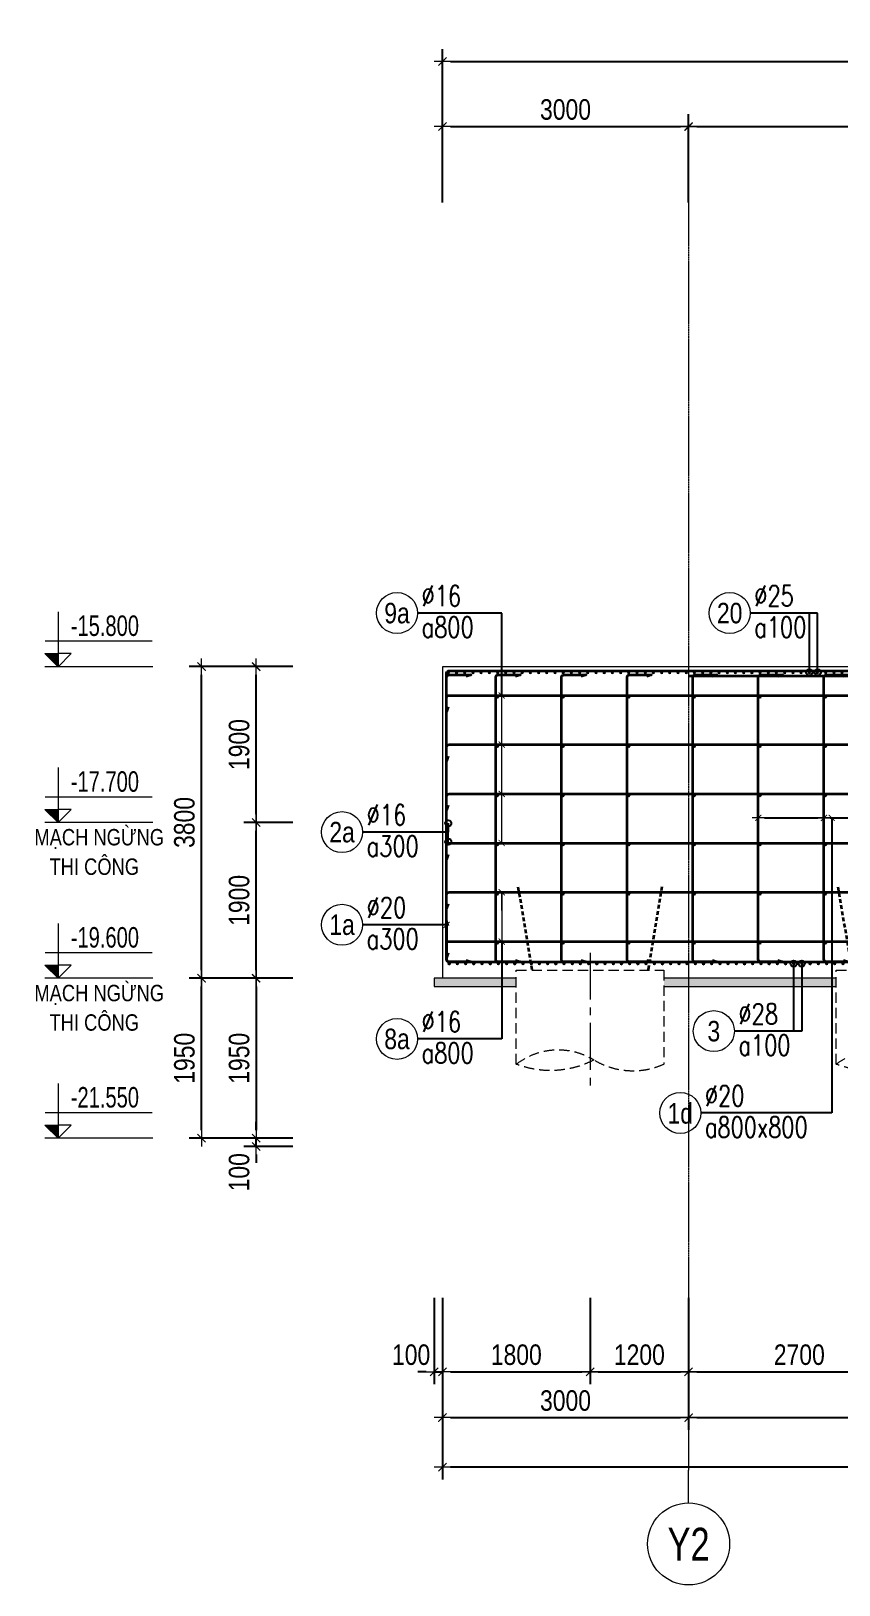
# Model space of a CAD drawing. Header units: millimetres. Extents: x -134772 to 596971, y -129535 to 35703.
# Drawn here: x 265133 to 274981, y -99718 to -80771 of the extents above; entities that cross this region are included whole.
import ezdxf
from ezdxf.enums import TextEntityAlignment as Align

# ---------------------------------------------------------------- set-up
doc = ezdxf.new("R2010")
doc.units = ezdxf.units.MM
doc.header["$MEASUREMENT"] = 0
for name, pattern in [('CENTER2', [28.575, 19.05, -3.175, 3.175, -3.175]), ('HIDDEN', [0.375, 0.25, -0.125]), ('POD_Grid$0$CENTER2', [1.125, 0.75, -0.125, 0.125, -0.125])]:
    doc.linetypes.add(name, pattern=pattern)
doc.layers.get('Defpoints').update_dxf_attribs({"color": 252})
for name, color, linetype, lineweight in [('KC-TRUC', 5, 'CENTER2', 18), ('NDC_S_AXIS', 5, 'CENTER2', 15), ('NDC_S_CONTINUOUS', 3, 'Continuous', 20), ('NDC_S_DIM', 1, 'Continuous', 9), ('NDC_S_HATCH MATERIAL', 8, 'Continuous', 13), ('NDC_S_LEADER', 1, 'Continuous', 9), ('NDC_S_REBAR', 4, 'Continuous', 35), ('NDC_S_VN TEXT', 7, 'Continuous', 9), ('POD_Grid$0$NDC_S_AXIS', 5, 'POD_Grid$0$CENTER2', 13), ('POD_Grid$0$NDC_S_SYMBOL', 1, 'Continuous', 15), ('POD_Grid$0$NDC_S_TEXT SYMBOL', 7, 'Continuous', 20)]:
    doc.layers.add(name, color=color, linetype=linetype, lineweight=lineweight)
doc.styles.add('ARIAL', font='arial.ttf', dxfattribs={"width": 0.8})
doc.styles.add('NDC_ARIAL', font='arial.ttf', dxfattribs={"width": 0.8})
doc.styles.add('NDC_DIM', font='', dxfattribs={"width": 0.75})
doc.styles.add('NDC_ROMANS', font='romans.shx', dxfattribs={"width": 0.8})
doc.styles.add('POD_Grid$0$NDC_ANNO', font='', dxfattribs={"width": 0.8})
doc.styles.get('NDC_DIM').set_extended_font_data('Dotum')
doc.styles.get('POD_Grid$0$NDC_ANNO').set_extended_font_data('Dotum')
doc.dimstyles.new('NDC_1-100', dxfattribs={"dimscale": 100, "dimtxt": 2.5, "dimasz": 1, "dimexe": 1.5, "dimexo": 0, "dimgap": 0.8, "dimtad": 1, "dimdec": 0, "dimdsep": 46, "dimtxsty": 'NDC_ARIAL', "dimblk": 'DIMMARK', "dimcen": 49999.938995, "dimdle": 1.5, "dimclrd": 1, "dimclre": 1, "dimclrt": 3, "dimadec": 0, "dimazin": 0, "dimtfac": 1, "dimtdec": 0, "dimtix": 1, "dimtmove": 2, "dimatfit": 3, "dimfxl": 1, "dimarcsym": 0})
doc.dimstyles.new('NDC_1-50', dxfattribs={"dimscale": 50, "dimtxt": 2.5, "dimasz": 1, "dimexe": 1.5, "dimexo": 0, "dimgap": 0.8, "dimtad": 1, "dimdec": 0, "dimdsep": 46, "dimtxsty": 'NDC_ARIAL', "dimblk": 'DIMMARK', "dimcen": 49999.938995, "dimdle": 1.5, "dimclrd": 1, "dimclre": 1, "dimclrt": 3, "dimadec": 0, "dimazin": 0, "dimtfac": 1, "dimtdec": 0, "dimtix": 1, "dimtmove": 2, "dimatfit": 3, "dimfxl": 1, "dimarcsym": 0})

# ---------------------------------------------------------------- blocks, each defined once
blk = doc.blocks.new('*U985')
at = {"layer": 'KC-TRUC', "ltscale": 30}
blk.add_line((0, 311), (0, -1385), dxfattribs=at)
at = {"layer": 'NDC_S_HATCH MATERIAL', "color": 2, "linetype": 'HIDDEN', "ltscale": 500}
blk.add_lwpolyline([(900, -1049), (900, 98), (-900, 98), (-900, -1049)], dxfattribs=at)
for centre, major_axis, start_param, end_param in [((390, -1697), (-583, 583), -1.452433, -0.227584), ((-521, -233), (-636, 636), 1.921341, 2.912184), ((484, 22), (812, 812), 3.446929, 4.297833)]:
    blk.add_ellipse(centre, major_axis=major_axis, ratio=1, start_param=start_param, end_param=end_param, dxfattribs=at)
at = {"layer": 'NDC_S_REBAR', "linetype": 'HIDDEN', "ltscale": 200}
for p, q in [((-876, 1115), (-707, 100)), ((707, 100), (876, 1115))]:
    blk.add_line(p, q, dxfattribs=at)
blk = doc.blocks.new('*U979')
at = {"layer": 'KC-TRUC', "ltscale": 30}
blk.add_line((0, 311), (0, -1385), dxfattribs=at)
at = {"layer": 'NDC_S_HATCH MATERIAL', "color": 2, "linetype": 'HIDDEN', "ltscale": 500}
blk.add_lwpolyline([(900, -1049), (900, 98), (-900, 98), (-900, -1049)], dxfattribs=at)
for centre, major_axis, start_param, end_param in [((390, -1697), (-583, 583), -1.452433, -0.227584), ((-521, -233), (-636, 636), 1.921341, 2.912184), ((484, 22), (812, 812), 3.446929, 4.297833)]:
    blk.add_ellipse(centre, major_axis=major_axis, ratio=1, start_param=start_param, end_param=end_param, dxfattribs=at)
at = {"layer": 'NDC_S_REBAR', "linetype": 'HIDDEN', "ltscale": 200}
for p, q in [((-876, 1115), (-707, 100)), ((707, 100), (876, 1115))]:
    blk.add_line(p, q, dxfattribs=at)
blk = doc.blocks.new('*U51')
at = {"layer": 'POD_Grid$0$NDC_S_SYMBOL'}
blk.add_line((0, 5), (0, 9), dxfattribs=at)
blk.add_circle((0, 0), 5, dxfattribs=at)
at = {"layer": 'POD_Grid$0$NDC_S_TEXT SYMBOL', "color": 7, "style": 'POD_Grid$0$NDC_ANNO', "width": 0.8}
blk.add_attdef('GRID', text='', height=4, dxfattribs=at).set_placement((0, 0), align=Align.MIDDLE)
blk = doc.blocks.new('DIMMARK')
at = {"layer": 'NDC_S_DIM', "color": 1}
blk.add_line((-1.5, 0), (1, 0), dxfattribs=at)
at = {"layer": 'NDC_S_DIM', "color": 2, "const_width": 0.15}
blk.add_lwpolyline([(-0.5, -0.5), (0.5, 0.5)], dxfattribs=at)
blk = doc.blocks.new('*D1204')
at = {"layer": 'Defpoints', "color": 0, "transparency": 16777216}
for p in [(270048, -96219), (270148, -96219), (270148, -97119)]:
    blk.add_point(p, dxfattribs=at)
at = {"layer": 'NDC_S_DIM', "color": 1, "lineweight": -2, "transparency": 16777216}
for p, q in [((270048, -96219), (270048, -97269)), ((270148, -96219), (270148, -97269)), ((269948, -97119), (269848, -97119)), ((270048, -97119), (270148, -97119)), ((270248, -97119), (270348, -97119))]:
    blk.add_line(p, q, dxfattribs=at)
at = {"layer": 'NDC_S_DIM', "color": 1, "lineweight": -2, "transparency": 16777216, "xscale": 100, "yscale": 100, "zscale": 100}
blk.add_blockref('DIMMARK', (270048, -97119), dxfattribs=at)
at = {"layer": 'NDC_S_DIM', "color": 1, "lineweight": -2, "transparency": 16777216, "xscale": 100, "yscale": 100, "zscale": 100, "rotation": 180}
blk.add_blockref('DIMMARK', (270148, -97119), dxfattribs=at)
at = {"layer": 'NDC_S_DIM', "color": 3, "transparency": 16777216, "insert": (269766, -96912), "char_height": 250, "attachment_point": 5, "style": 'NDC_ARIAL'}
blk.add_mtext('100', dxfattribs=at)
blk = doc.blocks.new('*D1205')
at = {"layer": 'Defpoints', "color": 0, "transparency": 16777216}
for p in [(271948, -96219), (273148, -96219), (273148, -97119)]:
    blk.add_point(p, dxfattribs=at)
at = {"layer": 'NDC_S_DIM', "color": 1, "lineweight": -2, "transparency": 16777216}
for p, q in [((271948, -96219), (271948, -97269)), ((273148, -96219), (273148, -97269)), ((272048, -97119), (273048, -97119))]:
    blk.add_line(p, q, dxfattribs=at)
at = {"layer": 'NDC_S_DIM', "color": 1, "lineweight": -2, "transparency": 16777216, "xscale": 100, "yscale": 100, "zscale": 100, "rotation": 180}
blk.add_blockref('DIMMARK', (271948, -97119), dxfattribs=at)
at = {"layer": 'NDC_S_DIM', "color": 1, "lineweight": -2, "transparency": 16777216, "xscale": 100, "yscale": 100, "zscale": 100}
blk.add_blockref('DIMMARK', (273148, -97119), dxfattribs=at)
at = {"layer": 'NDC_S_DIM', "color": 3, "transparency": 16777216, "insert": (272548, -96912), "char_height": 250, "attachment_point": 5, "style": 'NDC_ARIAL'}
blk.add_mtext('1200', dxfattribs=at)
blk = doc.blocks.new('*D1218')
at = {"layer": 'Defpoints', "color": 0, "transparency": 16777216}
for p in [(270148, -96219), (273148, -96219), (273148, -97678)]:
    blk.add_point(p, dxfattribs=at)
at = {"layer": 'NDC_S_DIM', "color": 1, "lineweight": -2, "transparency": 16777216}
for p, q in [((270148, -96219), (270148, -97828)), ((273148, -96219), (273148, -97828)), ((270248, -97678), (273048, -97678))]:
    blk.add_line(p, q, dxfattribs=at)
at = {"layer": 'NDC_S_DIM', "color": 1, "lineweight": -2, "transparency": 16777216, "xscale": 100, "yscale": 100, "zscale": 100, "rotation": 180}
blk.add_blockref('DIMMARK', (270148, -97678), dxfattribs=at)
at = {"layer": 'NDC_S_DIM', "color": 1, "lineweight": -2, "transparency": 16777216, "xscale": 100, "yscale": 100, "zscale": 100}
blk.add_blockref('DIMMARK', (273148, -97678), dxfattribs=at)
at = {"layer": 'NDC_S_DIM', "color": 3, "transparency": 16777216, "insert": (271648, -97471), "char_height": 250, "attachment_point": 5, "style": 'NDC_ARIAL'}
blk.add_mtext('3000', dxfattribs=at)
blk = doc.blocks.new('*D1219')
at = {"layer": 'Defpoints', "color": 0, "transparency": 16777216}
for p in [(273148, -96219), (283448, -96219), (283448, -97678)]:
    blk.add_point(p, dxfattribs=at)
at = {"layer": 'NDC_S_DIM', "color": 1, "lineweight": -2, "transparency": 16777216}
for p, q in [((273148, -96219), (273148, -97828)), ((283448, -96219), (283448, -97828)), ((273248, -97678), (283348, -97678))]:
    blk.add_line(p, q, dxfattribs=at)
at = {"layer": 'NDC_S_DIM', "color": 1, "lineweight": -2, "transparency": 16777216, "xscale": 100, "yscale": 100, "zscale": 100, "rotation": 180}
blk.add_blockref('DIMMARK', (273148, -97678), dxfattribs=at)
at = {"layer": 'NDC_S_DIM', "color": 1, "lineweight": -2, "transparency": 16777216, "xscale": 100, "yscale": 100, "zscale": 100}
blk.add_blockref('DIMMARK', (283448, -97678), dxfattribs=at)
at = {"layer": 'NDC_S_DIM', "color": 3, "transparency": 16777216, "insert": (278298, -97471), "char_height": 250, "attachment_point": 5, "style": 'NDC_ARIAL'}
blk.add_mtext('10300', dxfattribs=at)
blk = doc.blocks.new('*D1208')
at = {"layer": 'Defpoints', "color": 0, "transparency": 16777216}
for p in [(270148, -96219), (305548, -96219), (270148, -98281)]:
    blk.add_point(p, dxfattribs=at)
at = {"layer": 'NDC_S_DIM', "color": 1, "lineweight": -2, "transparency": 16777216}
for p, q in [((270148, -96219), (270148, -98431)), ((305548, -96219), (305548, -98431)), ((305448, -98281), (270248, -98281))]:
    blk.add_line(p, q, dxfattribs=at)
at = {"layer": 'NDC_S_DIM', "color": 1, "lineweight": -2, "transparency": 16777216, "xscale": 100, "yscale": 100, "zscale": 100, "rotation": 180}
blk.add_blockref('DIMMARK', (270148, -98281), dxfattribs=at)
at = {"layer": 'NDC_S_DIM', "color": 1, "lineweight": -2, "transparency": 16777216, "xscale": 100, "yscale": 100, "zscale": 100}
blk.add_blockref('DIMMARK', (305548, -98281), dxfattribs=at)
at = {"layer": 'NDC_S_DIM', "color": 3, "transparency": 16777216, "insert": (287848, -98073), "char_height": 250, "attachment_point": 5, "style": 'NDC_ARIAL'}
blk.add_mtext('35400', dxfattribs=at)
blk = doc.blocks.new('*D1227')
at = {"layer": 'Defpoints', "color": 0, "transparency": 16777216}
for p in [(273148, -81936), (270148, -82863), (273148, -82863)]:
    blk.add_point(p, dxfattribs=at)
at = {"layer": 'NDC_S_DIM', "color": 1, "lineweight": -2, "transparency": 16777216}
for p, q in [((270148, -82863), (270148, -81786)), ((273148, -82863), (273148, -81786)), ((270248, -81936), (273048, -81936))]:
    blk.add_line(p, q, dxfattribs=at)
at = {"layer": 'NDC_S_DIM', "color": 1, "lineweight": -2, "transparency": 16777216, "xscale": 100, "yscale": 100, "zscale": 100, "rotation": 180}
blk.add_blockref('DIMMARK', (270148, -81936), dxfattribs=at)
at = {"layer": 'NDC_S_DIM', "color": 1, "lineweight": -2, "transparency": 16777216, "xscale": 100, "yscale": 100, "zscale": 100}
blk.add_blockref('DIMMARK', (273148, -81936), dxfattribs=at)
at = {"layer": 'NDC_S_DIM', "color": 3, "transparency": 16777216, "insert": (271648, -81729), "char_height": 250, "attachment_point": 5, "style": 'NDC_ARIAL'}
blk.add_mtext('3000', dxfattribs=at)
blk = doc.blocks.new('*D1228')
at = {"layer": 'Defpoints', "color": 0, "transparency": 16777216}
for p in [(283348, -81936), (273148, -82863), (283348, -82863)]:
    blk.add_point(p, dxfattribs=at)
at = {"layer": 'NDC_S_DIM', "color": 1, "lineweight": -2, "transparency": 16777216}
for p, q in [((273148, -82863), (273148, -81786)), ((283348, -82863), (283348, -81786)), ((273248, -81936), (283248, -81936))]:
    blk.add_line(p, q, dxfattribs=at)
at = {"layer": 'NDC_S_DIM', "color": 1, "lineweight": -2, "transparency": 16777216, "xscale": 100, "yscale": 100, "zscale": 100, "rotation": 180}
blk.add_blockref('DIMMARK', (273148, -81936), dxfattribs=at)
at = {"layer": 'NDC_S_DIM', "color": 1, "lineweight": -2, "transparency": 16777216, "xscale": 100, "yscale": 100, "zscale": 100}
blk.add_blockref('DIMMARK', (283348, -81936), dxfattribs=at)
at = {"layer": 'NDC_S_DIM', "color": 3, "transparency": 16777216, "insert": (278248, -81729), "char_height": 250, "attachment_point": 5, "style": 'NDC_ARIAL'}
blk.add_mtext('10200', dxfattribs=at)
blk = doc.blocks.new('*D1226')
at = {"layer": 'Defpoints', "color": 0, "transparency": 16777216}
for p in [(305548, -81143), (270148, -82652), (305548, -82652)]:
    blk.add_point(p, dxfattribs=at)
at = {"layer": 'NDC_S_DIM', "color": 1, "lineweight": -2, "transparency": 16777216}
for p, q in [((270148, -82652), (270148, -80993)), ((305548, -82652), (305548, -80993)), ((270248, -81143), (305448, -81143))]:
    blk.add_line(p, q, dxfattribs=at)
at = {"layer": 'NDC_S_DIM', "color": 1, "lineweight": -2, "transparency": 16777216, "xscale": 100, "yscale": 100, "zscale": 100, "rotation": 180}
blk.add_blockref('DIMMARK', (270148, -81143), dxfattribs=at)
at = {"layer": 'NDC_S_DIM', "color": 1, "lineweight": -2, "transparency": 16777216, "xscale": 100, "yscale": 100, "zscale": 100}
blk.add_blockref('DIMMARK', (305548, -81143), dxfattribs=at)
at = {"layer": 'NDC_S_DIM', "color": 3, "transparency": 16777216, "insert": (287848, -80935), "char_height": 250, "attachment_point": 5, "style": 'NDC_ARIAL'}
blk.add_mtext('35400', dxfattribs=at)
blk = doc.blocks.new('*D1231')
at = {"layer": 'Defpoints', "color": 0, "transparency": 16777216}
for p in [(267877, -94271), (268324, -94271), (268324, -94371)]:
    blk.add_point(p, dxfattribs=at)
at = {"layer": 'NDC_S_DIM', "color": 1, "lineweight": -2, "transparency": 16777216}
for p, q in [((267877, -94171), (267877, -94071)), ((268324, -94271), (267727, -94271)), ((267877, -94371), (267877, -94271)), ((268324, -94371), (267727, -94371)), ((267877, -94471), (267877, -94571))]:
    blk.add_line(p, q, dxfattribs=at)
at = {"layer": 'NDC_S_DIM', "color": 1, "lineweight": -2, "transparency": 16777216, "xscale": 100, "yscale": 100, "zscale": 100}
for p, rotation in [((267877, -94271), 270), ((267877, -94371), 90)]:
    blk.add_blockref('DIMMARK', p, dxfattribs=dict(at, rotation=rotation))
at = {"layer": 'NDC_S_DIM', "color": 3, "transparency": 16777216, "insert": (267670, -94686), "char_height": 250, "attachment_point": 5, "rotation": 90, "style": 'NDC_ARIAL'}
blk.add_mtext('100', dxfattribs=at)
blk = doc.blocks.new('*D1232')
at = {"layer": 'Defpoints', "color": 0, "transparency": 16777216}
for p in [(267877, -90421), (268324, -90421), (268324, -92321)]:
    blk.add_point(p, dxfattribs=at)
at = {"layer": 'NDC_S_DIM', "color": 1, "lineweight": -2, "transparency": 16777216}
for p, q in [((268324, -90421), (267727, -90421)), ((267877, -92221), (267877, -90521)), ((268324, -92321), (267727, -92321))]:
    blk.add_line(p, q, dxfattribs=at)
at = {"layer": 'NDC_S_DIM', "color": 1, "lineweight": -2, "transparency": 16777216, "xscale": 100, "yscale": 100, "zscale": 100}
for p, rotation in [((267877, -90421), 90), ((267877, -92321), 270)]:
    blk.add_blockref('DIMMARK', p, dxfattribs=dict(at, rotation=rotation))
at = {"layer": 'NDC_S_DIM', "color": 3, "transparency": 16777216, "insert": (267670, -91371), "char_height": 250, "attachment_point": 5, "rotation": 90, "style": 'NDC_ARIAL'}
blk.add_mtext('1900', dxfattribs=at)
blk = doc.blocks.new('*D1233')
at = {"layer": 'Defpoints', "color": 0, "transparency": 16777216}
for p in [(267877, -88521), (268324, -88521), (268324, -90421)]:
    blk.add_point(p, dxfattribs=at)
at = {"layer": 'NDC_S_DIM', "color": 1, "lineweight": -2, "transparency": 16777216}
for p, q in [((268324, -88521), (267727, -88521)), ((267877, -90321), (267877, -88621)), ((268324, -90421), (267727, -90421))]:
    blk.add_line(p, q, dxfattribs=at)
at = {"layer": 'NDC_S_DIM', "color": 1, "lineweight": -2, "transparency": 16777216, "xscale": 100, "yscale": 100, "zscale": 100}
for p, rotation in [((267877, -88521), 90), ((267877, -90421), 270)]:
    blk.add_blockref('DIMMARK', p, dxfattribs=dict(at, rotation=rotation))
at = {"layer": 'NDC_S_DIM', "color": 3, "transparency": 16777216, "insert": (267670, -89471), "char_height": 250, "attachment_point": 5, "rotation": 90, "style": 'NDC_ARIAL'}
blk.add_mtext('1900', dxfattribs=at)
blk = doc.blocks.new('*D1234')
at = {"layer": 'Defpoints', "color": 0, "transparency": 16777216}
for p in [(267211, -88521), (267865, -88521), (267865, -92321)]:
    blk.add_point(p, dxfattribs=at)
at = {"layer": 'NDC_S_DIM', "color": 1, "lineweight": -2, "transparency": 16777216}
for p, q in [((267865, -88521), (267061, -88521)), ((267211, -92221), (267211, -88621)), ((267865, -92321), (267061, -92321))]:
    blk.add_line(p, q, dxfattribs=at)
at = {"layer": 'NDC_S_DIM', "color": 1, "lineweight": -2, "transparency": 16777216, "xscale": 100, "yscale": 100, "zscale": 100}
for p, rotation in [((267211, -88521), 90), ((267211, -92321), 270)]:
    blk.add_blockref('DIMMARK', p, dxfattribs=dict(at, rotation=rotation))
at = {"layer": 'NDC_S_DIM', "color": 3, "transparency": 16777216, "insert": (267003, -90421), "char_height": 250, "attachment_point": 5, "rotation": 90, "style": 'NDC_ARIAL'}
blk.add_mtext('3800', dxfattribs=at)
blk = doc.blocks.new('CD')
blk.add_hatch(color=2).paths.add_polyline_path([(0, 160), (-161, 160), (0, 0)])
at = {"ltscale": 50}
h = blk.add_hatch(dxfattribs=at)
h.set_pattern_fill('ANSI31', color=8, scale=140.625054, style=0)
h.set_pattern_definition([(45, (6e-10, 0), (-315.7, 315.7), [])])
h.paths.add_polyline_path([(0, 160), (0, 0), (161, 160)])
at = {"color": 8, "ltscale": 50}
for p, q in [((-159, 314), (1147, 314)), ((1156, 0), (-164, 0))]:
    blk.add_line(p, q, dxfattribs=at)
for points in [[(0, 669), (0, 0)], [(0, 0), (-161, 160), (0, 160)], [(0, 0), (161, 160), (0, 160)]]:
    blk.add_lwpolyline(points, dxfattribs=at)
at = {"color": 3, "style": 'NDC_ARIAL', "width": 0.7}
blk.add_attdef('COT', (154, 375), '', height=250, dxfattribs=at)
blk = doc.blocks.new('*D1238')
at = {"layer": 'Defpoints', "color": 0, "transparency": 16777216}
for p in [(267211, -92321), (268113, -92321), (268113, -94271)]:
    blk.add_point(p, dxfattribs=at)
at = {"layer": 'NDC_S_DIM', "color": 1, "lineweight": -2, "transparency": 16777216}
for p, q in [((268113, -92321), (267061, -92321)), ((267211, -94171), (267211, -92421)), ((268113, -94271), (267061, -94271))]:
    blk.add_line(p, q, dxfattribs=at)
at = {"layer": 'NDC_S_DIM', "color": 1, "lineweight": -2, "transparency": 16777216, "xscale": 100, "yscale": 100, "zscale": 100}
for p, rotation in [((267211, -92321), 90), ((267211, -94271), 270)]:
    blk.add_blockref('DIMMARK', p, dxfattribs=dict(at, rotation=rotation))
at = {"layer": 'NDC_S_DIM', "color": 3, "transparency": 16777216, "insert": (267003, -93296), "char_height": 250, "attachment_point": 5, "rotation": 90, "style": 'NDC_ARIAL'}
blk.add_mtext('1950', dxfattribs=at)
blk = doc.blocks.new('*D1239')
at = {"layer": 'Defpoints', "color": 0, "transparency": 16777216}
for p in [(268324, -92321), (267877, -94271), (268324, -94271)]:
    blk.add_point(p, dxfattribs=at)
at = {"layer": 'NDC_S_DIM', "color": 1, "lineweight": -2, "transparency": 16777216}
for p, q in [((268324, -92321), (267727, -92321)), ((267877, -92421), (267877, -94171)), ((268324, -94271), (267727, -94271))]:
    blk.add_line(p, q, dxfattribs=at)
at = {"layer": 'NDC_S_DIM', "color": 1, "lineweight": -2, "transparency": 16777216, "xscale": 100, "yscale": 100, "zscale": 100}
for p, rotation in [((267877, -92321), 90), ((267877, -94271), 270)]:
    blk.add_blockref('DIMMARK', p, dxfattribs=dict(at, rotation=rotation))
at = {"layer": 'NDC_S_DIM', "color": 3, "transparency": 16777216, "insert": (267670, -93296), "char_height": 250, "attachment_point": 5, "rotation": 90, "style": 'NDC_ARIAL'}
blk.add_mtext('1950', dxfattribs=at)
blk = doc.blocks.new('kata_block_THEP')
at = {"layer": 'NDC_S_REBAR', "color": 0}
for p, q in [((-0.5, 0), (0.5, 0)), ((-0.35, 0.35), (0.35, -0.35)), ((0.35, 0.35), (-0.35, -0.35)), ((0, 0.5), (0, -0.5))]:
    blk.add_line(p, q, dxfattribs=at)
at = {"layer": 'NDC_S_REBAR', "color": 0, "const_width": 0.0833}
blk.add_lwpolyline([(-0.5, 0, 1), (0.5, 0, 1), (-0.5, 0, 1)], format="xyb", dxfattribs=at)
blk = doc.blocks.new('*U1254')
at = {"layer": 'NDC_S_REBAR', "xscale": 25, "yscale": 25, "zscale": 25}
blk.add_blockref('kata_block_THEP', (0, 0), dxfattribs=at)
blk = doc.blocks.new('*U1255')
at = {"layer": 'NDC_S_CONTINUOUS', "color": 0, "linetype": 'ByBlock', "lineweight": -2, "transparency": 16777216}
for p in [(0, 0), (100, 0), (200, 0), (300, 0), (400, 0), (500, 0), (600, 0), (700, 0), (800, 0), (900, 0), (1000, 0), (1100, 0), (1200, 0), (1300, 0), (1400, 0), (1500, 0), (1600, 0), (1700, 0), (1800, 0), (1900, 0), (2000, 0), (2100, 0), (2200, 0), (2300, 0), (2400, 0), (2500, 0), (2600, 0), (2700, 0), (2800, 0), (2900, 0), (3000, 0), (3100, 0), (3200, 0), (3300, 0), (3400, 0), (3500, 0), (3600, 0), (3700, 0), (3800, 0), (3900, 0), (4000, 0), (4100, 0), (4200, 0), (4300, 0), (4400, 0), (4500, 0), (4600, 0), (4700, 0), (4800, 0), (4900, 0), (5000, 0), (5100, 0), (5200, 0), (5300, 0), (5400, 0), (5500, 0), (5600, 0), (5700, 0), (5800, 0), (5900, 0), (6000, 0), (6100, 0), (6200, 0), (6300, 0), (6400, 0), (6500, 0), (6600, 0), (6700, 0), (6800, 0), (6900, 0), (7000, 0), (7100, 0), (7200, 0), (7300, 0), (7400, 0), (7500, 0), (7600, 0), (7700, 0), (7800, 0), (7900, 0)]:
    blk.add_blockref('*U1254', p, dxfattribs=at)
blk = doc.blocks.new('*U1245')
at = {"layer": 'NDC_S_REBAR', "xscale": -25, "yscale": 25, "zscale": 25, "rotation": 270}
blk.add_blockref('kata_block_THEP', (0, 0), dxfattribs=at)
blk = doc.blocks.new('*U1246')
at = {"layer": 'NDC_S_DIM', "color": 0, "linetype": 'ByBlock', "lineweight": -2, "transparency": 16777216}
for p in [(0, 3000), (0, 2400), (0, 1800), (0, 1200), (0, 600), (0, 0)]:
    blk.add_blockref('*U1245', p, dxfattribs=at)
blk = doc.blocks.new('*U1247')
at = {"layer": 'NDC_S_REBAR', "xscale": -25, "yscale": 25, "zscale": 25, "rotation": 270}
blk.add_blockref('kata_block_THEP', (0, 0), dxfattribs=at)
blk = doc.blocks.new('*U1248')
at = {"layer": 'NDC_S_DIM', "color": 0, "linetype": 'ByBlock', "lineweight": -2, "transparency": 16777216}
for p in [(0, 3000), (0, 2400), (0, 1800), (0, 1200), (0, 600), (0, 0)]:
    blk.add_blockref('*U1247', p, dxfattribs=at)
blk = doc.blocks.new('*U1252')
at = {"layer": 'NDC_S_REBAR', "xscale": -25, "yscale": 25, "zscale": 25, "rotation": 270}
blk.add_blockref('kata_block_THEP', (0, 0), dxfattribs=at)
blk = doc.blocks.new('*U1253')
at = {"layer": 'NDC_S_DIM', "color": 0, "linetype": 'ByBlock', "lineweight": -2, "transparency": 16777216}
for p in [(0, 3000), (0, 2400), (0, 1800), (0, 1200), (0, 600), (0, 0)]:
    blk.add_blockref('*U1252', p, dxfattribs=at)
blk = doc.blocks.new('*U11')
blk.add_circle((-2.5, 0), 2.5)
at = {"layer": 'NDC_S_VN TEXT', "color": 3, "style": 'NDC_ROMANS', "width": 0.75}
for tag, p in [('DK1', (0.5, 0.85)), ('KC1', (0.5, -2.97))]:
    blk.add_attdef(tag, p, '', height=2.5, dxfattribs=at)
at = {"layer": 'NDC_S_VN TEXT', "color": 7, "style": 'ARIAL', "width": 0.8}
blk.add_attdef('SH2', text='', height=2.5, dxfattribs=at).set_placement((-2.5, 0), align=Align.MIDDLE)
blk = doc.blocks.new('*U1251')
at = {"layer": 'NDC_S_REBAR', "xscale": -25, "yscale": 25, "zscale": 25, "rotation": 270}
blk.add_blockref('kata_block_THEP', (0, 0), dxfattribs=at)
blk = doc.blocks.new('*U1244')
at = {"layer": 'NDC_S_DIM', "color": 0, "linetype": 'ByBlock', "lineweight": -2, "transparency": 16777216}
for p in [(0, 3000), (0, 2400), (0, 1800), (0, 1200), (0, 600), (0, 0)]:
    blk.add_blockref('*U1251', p, dxfattribs=at)
blk = doc.blocks.new('_ARCHTICK')
at = {"color": 0, "linetype": 'ByBlock', "const_width": 0.15}
blk.add_lwpolyline([(-0.5, -0.5), (0.5, 0.5)], dxfattribs=at)
blk = doc.blocks.new('*D1258')
at = {"layer": 'Defpoints', "color": 0, "ltscale": 0.005, "transparency": 16777216}
for p in [(274798, -90364), (275598, -90364), (275598, -90364)]:
    blk.add_point(p, dxfattribs=at)
at = {"layer": 'NDC_S_LEADER', "color": 1, "lineweight": -2, "ltscale": 0.005, "transparency": 16777216}
for p, q in [((274798, -90364), (274798, -90289)), ((274873, -90364), (275523, -90364)), ((275598, -90364), (275598, -90289))]:
    blk.add_line(p, q, dxfattribs=at)
at = {"layer": 'NDC_S_LEADER', "color": 1, "lineweight": -2, "ltscale": 0.005, "transparency": 16777216, "xscale": 75, "yscale": 75, "zscale": 75, "rotation": 180}
blk.add_blockref('DIMMARK', (274798, -90364), dxfattribs=at)
at = {"layer": 'NDC_S_LEADER', "color": 1, "lineweight": -2, "ltscale": 0.005, "transparency": 16777216, "xscale": 75, "yscale": 75, "zscale": 75}
blk.add_blockref('DIMMARK', (275598, -90364), dxfattribs=at)
blk = doc.blocks.new('*D1259')
at = {"layer": 'Defpoints', "color": 0, "ltscale": 0.005, "transparency": 16777216}
for p in [(273998, -90364), (274798, -90364), (274798, -90364)]:
    blk.add_point(p, dxfattribs=at)
at = {"layer": 'NDC_S_LEADER', "color": 1, "lineweight": -2, "ltscale": 0.005, "transparency": 16777216}
for p, q in [((273998, -90364), (273998, -90289)), ((274073, -90364), (274723, -90364)), ((274798, -90364), (274798, -90289))]:
    blk.add_line(p, q, dxfattribs=at)
at = {"layer": 'NDC_S_LEADER', "color": 1, "lineweight": -2, "ltscale": 0.005, "transparency": 16777216, "xscale": 75, "yscale": 75, "zscale": 75, "rotation": 180}
blk.add_blockref('DIMMARK', (273998, -90364), dxfattribs=at)
at = {"layer": 'NDC_S_LEADER', "color": 1, "lineweight": -2, "ltscale": 0.005, "transparency": 16777216, "xscale": 75, "yscale": 75, "zscale": 75}
blk.add_blockref('DIMMARK', (274798, -90364), dxfattribs=at)
blk = doc.blocks.new('*U1249')
at = {"layer": 'NDC_S_REBAR', "xscale": 25, "yscale": 25, "zscale": 25}
blk.add_blockref('kata_block_THEP', (0, 0), dxfattribs=at)
blk = doc.blocks.new('*U1250')
at = {"layer": 'NDC_S_CONTINUOUS', "color": 0, "linetype": 'ByBlock', "lineweight": -2, "transparency": 16777216}
for p in [(0, 0), (100, 0), (200, 0), (300, 0), (400, 0), (500, 0), (600, 0), (700, 0), (800, 0), (900, 0), (1000, 0), (1100, 0), (1200, 0), (1300, 0), (1400, 0), (1500, 0), (1600, 0), (1700, 0), (1800, 0), (1900, 0), (2000, 0), (2100, 0), (2200, 0), (2300, 0), (2400, 0), (2500, 0), (2600, 0), (2700, 0), (2800, 0), (2900, 0), (3000, 0), (3100, 0), (3200, 0), (3300, 0), (3400, 0), (3500, 0), (3600, 0), (3700, 0), (3800, 0), (3900, 0), (4000, 0), (4100, 0), (4200, 0), (4300, 0), (4400, 0), (4500, 0), (4600, 0), (4700, 0), (4800, 0), (4900, 0), (5000, 0), (5100, 0), (5200, 0), (5300, 0), (5400, 0), (5500, 0), (5600, 0), (5700, 0), (5800, 0), (5900, 0), (6000, 0), (6100, 0), (6200, 0), (6300, 0), (6400, 0), (6500, 0), (6600, 0), (6700, 0), (6800, 0), (6900, 0), (7000, 0), (7100, 0), (7200, 0), (7300, 0), (7400, 0), (7500, 0), (7600, 0), (7700, 0), (7800, 0), (7900, 0), (8000, 0), (8100, 0), (8200, 0), (8300, 0), (8400, 0), (8500, 0), (8600, 0), (8700, 0), (8800, 0), (8900, 0), (9000, 0), (9100, 0), (9200, 0), (9300, 0), (9400, 0), (9500, 0), (9600, 0), (9700, 0), (9800, 0), (9900, 0), (10000, 0), (10100, 0), (10200, 0), (10300, 0), (10400, 0), (10500, 0), (10600, 0), (10700, 0), (10800, 0), (10900, 0), (11000, 0), (11100, 0), (11200, 0), (11300, 0), (11400, 0), (11500, 0), (11600, 0), (11700, 0), (11800, 0), (11900, 0), (12000, 0), (12100, 0), (12200, 0), (12300, 0), (12400, 0), (12500, 0), (12600, 0), (12700, 0), (12800, 0), (12900, 0), (13000, 0), (13100, 0), (13200, 0), (13300, 0), (13400, 0), (13500, 0)]:
    blk.add_blockref('*U1249', p, dxfattribs=at)
blk = doc.blocks.new('*D1313')
at = {"layer": 'Defpoints', "color": 0, "transparency": 16777216}
for p in [(273148, -96219), (275848, -96219), (275848, -97119)]:
    blk.add_point(p, dxfattribs=at)
at = {"layer": 'NDC_S_DIM', "color": 1, "lineweight": -2, "transparency": 16777216}
for p, q in [((273148, -96219), (273148, -97269)), ((275848, -96219), (275848, -97269)), ((273248, -97119), (275748, -97119))]:
    blk.add_line(p, q, dxfattribs=at)
at = {"layer": 'NDC_S_DIM', "color": 1, "lineweight": -2, "transparency": 16777216, "xscale": 100, "yscale": 100, "zscale": 100, "rotation": 180}
blk.add_blockref('DIMMARK', (273148, -97119), dxfattribs=at)
at = {"layer": 'NDC_S_DIM', "color": 1, "lineweight": -2, "transparency": 16777216, "xscale": 100, "yscale": 100, "zscale": 100}
blk.add_blockref('DIMMARK', (275848, -97119), dxfattribs=at)
at = {"layer": 'NDC_S_DIM', "color": 3, "transparency": 16777216, "insert": (274498, -96912), "char_height": 250, "attachment_point": 5, "style": 'NDC_ARIAL'}
blk.add_mtext('2700', dxfattribs=at)
blk = doc.blocks.new('*D1314')
at = {"layer": 'Defpoints', "color": 0, "transparency": 16777216}
for p in [(270148, -96219), (271948, -96219), (271948, -97119)]:
    blk.add_point(p, dxfattribs=at)
at = {"layer": 'NDC_S_DIM', "color": 1, "lineweight": -2, "transparency": 16777216}
for p, q in [((270148, -96219), (270148, -97269)), ((271948, -96219), (271948, -97269)), ((270248, -97119), (271848, -97119))]:
    blk.add_line(p, q, dxfattribs=at)
at = {"layer": 'NDC_S_DIM', "color": 1, "lineweight": -2, "transparency": 16777216, "xscale": 100, "yscale": 100, "zscale": 100, "rotation": 180}
blk.add_blockref('DIMMARK', (270148, -97119), dxfattribs=at)
at = {"layer": 'NDC_S_DIM', "color": 1, "lineweight": -2, "transparency": 16777216, "xscale": 100, "yscale": 100, "zscale": 100}
blk.add_blockref('DIMMARK', (271948, -97119), dxfattribs=at)
at = {"layer": 'NDC_S_DIM', "color": 3, "transparency": 16777216, "insert": (271048, -96912), "char_height": 250, "attachment_point": 5, "style": 'NDC_ARIAL'}
blk.add_mtext('1800', dxfattribs=at)
blk = doc.blocks.new('*U1360')
at = {"layer": 'NDC_S_REBAR', "ltscale": 0.005}
blk.add_lwpolyline([(90, -1730), (150, -1750), (-118, -1750, -0.414214), (-150, -1718), (-150, 1718, -0.414214), (-118, 1750), (150, 1750), (90, 1730)], format="xyb", dxfattribs=at)
blk = doc.blocks.new('*U1361')
at = {"layer": 'NDC_S_DIM', "color": 0, "linetype": 'ByBlock', "lineweight": -2, "transparency": 16777216}
for p in [(0, 0), (800, 0), (1600, 0), (2400, 0), (3200, 0), (4000, 0), (4800, 0), (5600, 0), (6400, 0)]:
    blk.add_blockref('*U1360', p, dxfattribs=at)
blk = doc.blocks.new('*U1363')
at = {"layer": 'NDC_S_REBAR', "xscale": -25, "yscale": 25, "zscale": 25, "rotation": 270}
blk.add_blockref('kata_block_THEP', (0, 0), dxfattribs=at)
blk = doc.blocks.new('*U1362')
at = {"layer": 'NDC_S_DIM', "color": 0, "linetype": 'ByBlock', "lineweight": -2, "transparency": 16777216}
for p in [(0, 3000), (0, 2400), (0, 1800), (0, 1200), (0, 600), (0, 0)]:
    blk.add_blockref('*U1363', p, dxfattribs=at)
blk = doc.blocks.new('*U1365')
at = {"layer": 'NDC_S_REBAR', "xscale": -25, "yscale": 25, "zscale": 25, "rotation": 270}
blk.add_blockref('kata_block_THEP', (0, 0), dxfattribs=at)
blk = doc.blocks.new('*U1364')
at = {"layer": 'NDC_S_DIM', "color": 0, "linetype": 'ByBlock', "lineweight": -2, "transparency": 16777216}
for p in [(0, 3000), (0, 2400), (0, 1800), (0, 1200), (0, 600), (0, 0)]:
    blk.add_blockref('*U1365', p, dxfattribs=at)

msp = doc.modelspace()

# ---------------------------------------------------------------- hatches: boundary and pattern name
at = {"layer": 'NDC_S_HATCH MATERIAL'}
h = msp.add_hatch(dxfattribs=at)
h.set_pattern_fill('AR-CONC', color=256, scale=8)
h.set_pattern_definition([(50, (264048.874, -65701.16), (57.380815, -5.02017), [6, -66]), (355, (264048.874, -65701.16), (-11.10011, 60.17537), [4.8, -52.8]), (100.45144, (264053.656, -65701.58), (46.28071, 55.1552), [5.09922, -56.09137]), (46.1842, (264048.874, -65685.16), (85.3793, -13.24154), [9, -99]), (96.63564, (264055.99, -65686.26), (74.77296, 77.92949), [7.64883, -84.1371]), (351.18416, (264048.87, -65685.16), (74.77296, 77.9295), [7.2, -79.2]), (21, (264056.874, -65689.16), (47.752564, -32.20951), [6, -66]), (326, (264056.874, -65689.16), (19.46523, 58.012), [4.8, -52.8]), (71.45144, (264060.854, -65691.843), (67.21779, 25.80249), [5.09922, -56.09137]), (37.5, (264048.874, -65701.16), (0.972788, 26.631508), [0, -52.16, 0, -53.6, 0, -53]), (7.5, (264048.874, -65701.16), (21.045563, 31.552937), [0, -30.56, 0, -50.96, 0, -20.2]), (327.5, (264031.034, -65701.16), (42.705795, -1.80439), [0, -20, 0, -62.4, 0, -82.8]), (317.5, (264023.034, -65701.16), (46.654894, 8.0084), [0, -26, 0, -41.44, 0, -58.8])])
h.paths.add_polyline_path([(271048, -92421.7), (271048, -92321.7), (270048, -92321.7), (270048, -92421.7)])
h.paths.add_polyline_path([(274948.1, -92421.7), (274948.1, -92321.7), (272848, -92321.7), (272848, -92421.7)])
h.paths.add_polyline_path([(276748.1, -92321.7), (276748.1, -92421.7), (278148.4, -92421.7), (278148.4, -92321.7)])

# ---------------------------------------------------------------- linework, layer by layer
at = {"layer": 'NDC_S_AXIS'}
msp.add_line((273148.4, -82292.1), (273148.4, -98317.7), dxfattribs=at)
at = {"layer": 'NDC_S_CONTINUOUS'}
for p, q in [((283348.4, -88521.3), (270148, -88521.3)), ((270148, -88521.3), (270148, -92321.3)), ((271048, -92321.3), (270148, -92321.3)), ((274948.1, -92321.3), (272848, -92321.3))]:
    msp.add_line(p, q, dxfattribs=at)
at = {"layer": 'NDC_S_DIM'}
for points in [[(270870.4, -90672), (270870.4, -88872)], [(270870.4, -91494.3), (270870.4, -91272)]]:
    msp.add_lwpolyline(points, dxfattribs=at)
at = {"layer": 'NDC_S_HATCH MATERIAL'}
for p, q in [((270148, -92321.3), (270048, -92321.3)), ((270048, -92321.3), (270048, -92421.3)), ((270048, -92421.3), (271048, -92421.3)), ((272848, -92421.3), (274948.1, -92421.4))]:
    msp.add_line(p, q, dxfattribs=at)
at = {"layer": 'NDC_S_LEADER', "ltscale": 0.005}
msp.add_line((270870.4, -91272), (270870.4, -92460), dxfattribs=at)
at = {"layer": 'NDC_S_REBAR'}
msp.add_line((273148.4, -88634.2), (279108.4, -88634.2), dxfattribs=at)
at = {"layer": 'NDC_S_REBAR', "ltscale": 0.005}
for points in [[(270218, -89011.3), (270198, -89071.3), (270198, -88601.3, -0.4142136), (270228, -88571.3), (283768.4, -88571.3, -0.4142136), (283798.4, -88601.3), (283798.4, -89071.3), (283778.4, -89011.3)], [(270218, -89011.3), (270198, -89071.3), (270198, -88601.3, -0.4142136), (270228, -88571.3), (283768.4, -88571.3, -0.4142136), (283798.4, -88601.3), (283798.4, -89071.3), (283778.4, -89011.3)], [(270438, -92101.3), (270498, -92121.3), (270230, -92121.3, -0.4142136), (270198, -92089.3), (270198, -88653.3, -0.4142136), (270230, -88621.3), (270498, -88621.3), (270438, -88641.3)], [(271038, -92101.3), (271098, -92121.3), (270828, -92121.3, -0.4142136), (270798, -92091.3), (270798, -88651.3, -0.4142136), (270828, -88621.3), (271098, -88621.3), (271038, -88641.3)], [(270218, -91681.3), (270198, -91621.3), (270198, -92091.3, 0.4142136), (270228, -92121.3), (279448.4, -92121.3), (279388.4, -92101.3)], [(270218, -92012), (270198, -92072), (270198, -91902, -0.4142136), (270228, -91872), (296968.4, -91872, -0.4142136), (296998.4, -91902), (296998.4, -92072), (296978.4, -92012)]]:
    msp.add_lwpolyline(points, format="xyb", dxfattribs=at)
at = {"layer": 'NDC_S_REBAR', "ltscale": 0.005, "elevation": 0}
for points in [[(270218, -89012), (270198, -89072), (270198, -88902, -0.4142136), (270228, -88872), (283768.4, -88872, -0.4142136), (283798.4, -88902), (283798.4, -89072), (283778.4, -89012)], [(270218, -89612), (270198, -89672), (270198, -89502, -0.4142136), (270228, -89472), (283768.4, -89472, -0.4142136), (283798.4, -89502), (283798.4, -89672), (283778.4, -89612)], [(270218, -90212), (270198, -90272), (270198, -90102, -0.4142136), (270228, -90072), (283768.4, -90072, -0.4142136), (283798.4, -90102), (283798.4, -90272), (283778.4, -90212)], [(270218, -90812), (270198, -90872), (270198, -90702, -0.4142136), (270228, -90672), (283768.4, -90672, -0.4142136), (283798.4, -90702), (283798.4, -90872), (283778.4, -90812)], [(270218, -91412), (270198, -91472), (270198, -91302, -0.4142136), (270228, -91272), (296968.4, -91272, -0.4142136), (296998.4, -91302), (296998.4, -91472), (296978.4, -91412)]]:
    msp.add_lwpolyline(points, format="xyb", dxfattribs=at)

# ---------------------------------------------------------------- block references
at = {"xscale": -1}
for name, p in [('*U979', (271948, -92319.8)), ('*U985', (275848.1, -92319.8))]:
    msp.add_blockref(name, p, dxfattribs=at)
at = {"layer": 'NDC_S_CONTINUOUS', "xscale": -1, "rotation": 180}
msp.add_blockref('*U1250', (270221, -88591, 0), dxfattribs=at)
at = {"layer": 'NDC_S_CONTINUOUS'}
msp.add_blockref('*U1255', (270228, -92142.5), dxfattribs=at)
at = {"layer": 'NDC_S_DIM', "ltscale": 0.005, "xscale": 100, "yscale": 100, "zscale": 100}
for p, values in [((269844, -87867.8), {'SH2': '9a', 'DK1': '%%c16', 'KC1': 'a800'}), ((273898.9, -87867.8), {'SH2': '20', 'DK1': '%%c25', 'KC1': 'a100'}), ((269174.3, -90538.7), {'SH2': '2a', 'DK1': '%%c16', 'KC1': 'a300'}), ((269174.3, -91669), {'SH2': '1a', 'DK1': '%%c20', 'KC1': 'a300'}), ((273705.9, -92965.4), {'SH2': '3', 'DK1': '%%c28', 'KC1': 'a100'}), ((269844, -93060), {'SH2': '8a', 'DK1': '%%c16', 'KC1': 'a800'}), ((273296.5, -93963.3), {'SH2': '1d', 'DK1': '%%c20', 'KC1': 'a800x800'})]:
    msp.add_blockref('*U11', p, dxfattribs=at).add_auto_attribs(values)
at = {"layer": 'NDC_S_DIM'}
ref = msp.add_blockref('CD', (265463, -88521.3), dxfattribs=at)
ref.add_attrib('COT', '-15.800', (265617, -88146.7), dxfattribs={"layer": '0', "color": 3, "height": 250, "style": 'NDC_DIM', "width": 0.75})
for name, p in [('*U1361', (271748, -90371.3)), ('*U1244', (270818.5, -91893.7)), ('*U1362', (271618.5, -91893.7)), ('*U1364', (272418.5, -91893.7)), ('*U1246', (273218.5, -91893.7)), ('*U1248', (274018.5, -91893.7)), ('*U1253', (274818.5, -91893.7))]:
    msp.add_blockref(name, p, dxfattribs=at)
ref = msp.add_blockref('CD', (265463, -90421.3), dxfattribs=at)
ref.add_attrib('COT', '-17.700', (265617, -90046.7), dxfattribs={"layer": '0', "color": 3, "height": 250, "style": 'NDC_DIM', "width": 0.75})
ref = msp.add_blockref('CD', (265463, -92321.3), dxfattribs=at)
ref.add_attrib('COT', '-19.600', (265617, -91946.7), dxfattribs={"layer": '0', "color": 3, "height": 250, "style": 'NDC_DIM', "width": 0.75})
ref = msp.add_blockref('CD', (265463, -94271.3), dxfattribs=at)
ref.add_attrib('COT', '-21.550', (265617, -93896.7), dxfattribs={"layer": '0', "color": 3, "height": 250, "style": 'NDC_DIM', "width": 0.75})
at = {"layer": 'NDC_S_LEADER', "ltscale": 0.005, "xscale": 75, "yscale": 75, "zscale": 75, "rotation": 90}
for p in [(270870.4, -88872), (270870.4, -89472), (270870.4, -90072), (270870.4, -90672), (270870.4, -91272)]:
    msp.add_blockref('_ARCHTICK', p, dxfattribs=at)
at = {"layer": 'POD_Grid$0$NDC_S_AXIS', "xscale": 100, "yscale": 100, "zscale": 100}
msp.add_blockref('*U51', (273148.4, -99217.7), dxfattribs=at).add_auto_attribs({'GRID': 'Y2'})

# ---------------------------------------------------------------- dimensions: what is measured, and where the dimension line sits
at = {"layer": 'NDC_S_DIM'}
for base, p1, p2, picture, middle in [((305548.3, -81143.2), (270148, -82651.6), (305548.3, -82651.6), '*D1226', (287848.1, -80935.5)), ((273148.4, -81936.4), (270148, -82863.1), (273148.4, -82863.1), '*D1227', (271648.2, -81728.7)), ((283348.4, -81936.4), (273148.4, -82863.1), (283348.4, -82863.1), '*D1228', (278248.4, -81728.8)), ((273148.4, -97678.3), (270148, -96219.1), (273148.4, -96219.1), '*D1218', (271648.2, -97470.5)), ((270148, -98280.9), (305548.3, -96219.1), (270148, -96219.1), '*D1208', (287848.1, -98073.1)), ((271948, -97119.4), (270148, -96219.1), (271948, -96219.1), '*D1314', (271048, -96911.8)), ((273148.4, -97119.4), (271948, -96219.1), (273148.4, -96219.1), '*D1205', (272548.2, -96911.8)), ((283448.4, -97678.3), (273148.4, -96219.1), (283448.4, -96219.1), '*D1219', (278298.4, -97470.5)), ((275848.3, -97119.4), (273148.4, -96219.1), (275848.3, -96219.1), '*D1313', (274498.4, -96911.8))]:
    dim = msp.add_linear_dim(base=base, p1=p1, p2=p2, dimstyle='NDC_1-100', dxfattribs=at)
    dim.commit()
    dim.dimension.update_dxf_attribs({"geometry": picture, "text_midpoint": middle})
for base, p1, p2, picture, middle in [((267210.9, -88521.3), (267864.9, -92321.3), (267864.9, -88521.3), '*D1234', (267003.2, -90421.3)), ((267877.2, -88521.3), (268323.6, -90421.3), (268323.6, -88521.3), '*D1233', (267669.6, -89471.3)), ((267877.2, -90421.3), (268323.6, -92321.3), (268323.6, -90421.3), '*D1232', (267669.6, -91371.3)), ((267210.9, -92321.3), (268113.1, -94271.3), (268113.1, -92321.3), '*D1238', (267003.3, -93296.3)), ((267877.2, -94271.3), (268323.6, -92321.3), (268323.6, -94271.3), '*D1239', (267669.6, -93296.3))]:
    dim = msp.add_linear_dim(base=base, p1=p1, p2=p2, angle=90, dimstyle='NDC_1-100', dxfattribs=at)
    dim.commit()
    dim.dimension.update_dxf_attribs({"geometry": picture, "text_midpoint": middle})
dim = msp.add_linear_dim(base=(267877.2, -94271.3), p1=(268323.6, -94371.3), p2=(268323.6, -94271.3), angle=90, dimstyle='NDC_1-100', dxfattribs=at)
dim.commit()
dim.dimension.update_dxf_attribs({"geometry": '*D1231', "text_midpoint": (267669.6, -94686), "dimtype": 160})
dim = msp.add_linear_dim(base=(270148, -97119.4), p1=(270048, -96219.1), p2=(270148, -96219.1), dimstyle='NDC_1-100', dxfattribs=at)
dim.commit()
dim.dimension.update_dxf_attribs({"geometry": '*D1204', "text_midpoint": (269766, -96911.8), "dimtype": 160})
at = {"layer": 'NDC_S_LEADER', "ltscale": 0.005}
for p1, p2, picture, middle in [((273998, -90364.3), (274798, -90364.3), '*D1259', (274398, -90364.3)), ((274798, -90364.3), (275598, -90364.3), '*D1258', (275198, -90364.3))]:
    dim = msp.add_aligned_dim(p1=p1, p2=p2, distance=0, text=' ', dimstyle='NDC_1-50', override={"dimasz": 1.5, "dimldrblk": 'ARCHTICK'}, dxfattribs=at)
    dim.commit()
    dim.dimension.update_dxf_attribs({"geometry": picture, "text_midpoint": middle})

# ---------------------------------------------------------------- leaders
for points, override in [([(270870.4, -88872), (270870.4, -87867.8), (269844, -87867.8)], {"dimasz": 1.5, "dimldrblk": 'ARCHTICK'}), ([(274621, -88591), (274621, -87867.8), (273898.9, -87867.8)], {"dimasz": 1.5, "dimldrblk": 'DotBlank'}), ([(274721, -88591, 0), (274721, -87867.8, 0), (273898.9, -87867.8, 0)], {"dimasz": 1.5, "dimldrblk": 'DotBlank'}), ([(274892.4, -90364.3), (274892.4, -93963.3), (273296.5, -93963.3)], {"dimasz": 1.5, "dimldrblk": 'ARCHTICK'}), ([(270218.5, -90431.2), (270218.5, -90538.7), (269174.3, -90538.7)], {"dimasz": 1.5, "dimldrblk": 'DotBlank'}), ([(270218.5, -90656.2), (270218.5, -90538.7), (269174.3, -90538.7)], {"dimasz": 1.5, "dimldrblk": 'DotBlank'}), ([(270198, -91669), (269517.6, -91669), (269174.3, -91669)], {"dimasz": 1.5, "dimldrblk": 'ARCHTICK'}), ([(270870.4, -91872), (270870.4, -93060), (269844, -93060)], {"dimasz": 1.5, "dimldrblk": 'ARCHTICK'}), ([(274428, -92140.9), (274428, -92965.4), (273705.9, -92965.4)], {"dimasz": 1.5, "dimldrblk": 'DotBlank'}), ([(274528, -92140.9, 0), (274528, -92965.4, 0), (273705.9, -92965.4, 0)], {"dimasz": 1.5, "dimldrblk": 'DotBlank'})]:
    msp.add_leader(points, dimstyle='NDC_1-50', override=override, dxfattribs=at)

# ---------------------------------------------------------------- next in the draw order: texts
at = {"layer": 'NDC_S_VN TEXT', "char_height": 200, "attachment_point": 4, "rotation": 360, "style": 'NDC_ARIAL', "bg_fill": 3, "box_fill_scale": 1.2, "bg_fill_color": 256, "bg_fill_transparency": 0}
for insert in [(265173.4, -90622.8), (265173.4, -92522.8)]:
    msp.add_mtext('MẠCH NGỪNG ', dxfattribs=dict(at, insert=insert))

# ---------------------------------------------------------------- next in the draw order: texts
for insert in [(265357.3, -90961.3), (265357.3, -92861.3)]:
    msp.add_mtext('THI CÔNG', dxfattribs=dict(at, insert=insert))

doc.saveas('drawing.dxf')
